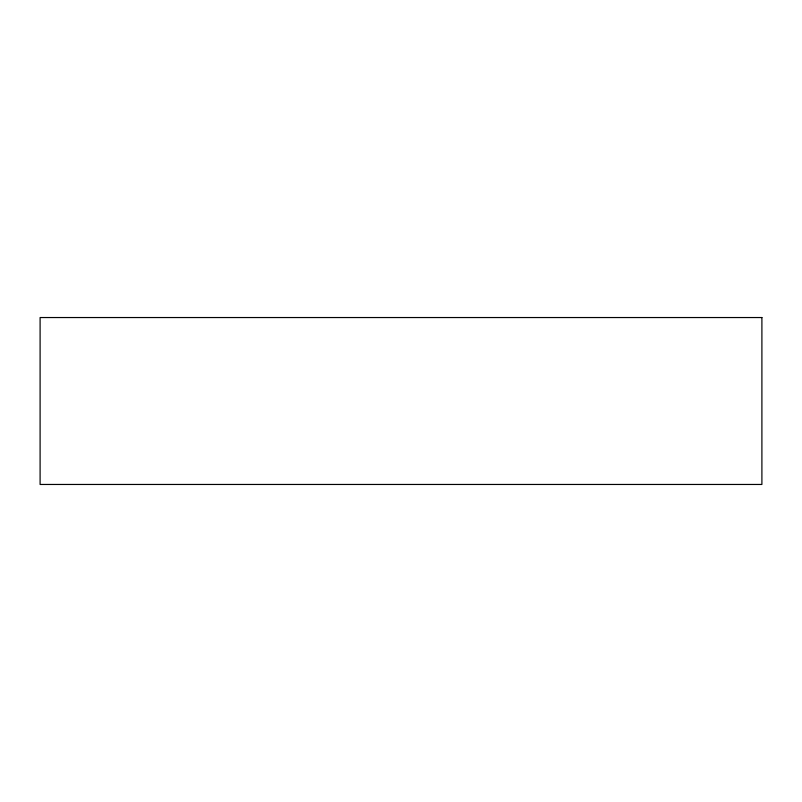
<?xml version="1.0" encoding="UTF-8"?>
<svg xmlns="http://www.w3.org/2000/svg" width="802" height="802" viewBox="0 0 802 802"><rect width="100%" height="100%" fill="white"/><g stroke="black" fill="none" stroke-linecap="round" stroke-linejoin="round"><path stroke-width="1.2" d="M761.9 317.542L40.1 317.542L40.1 484.458L761.9 484.458L761.9 317.542"/></g></svg>
